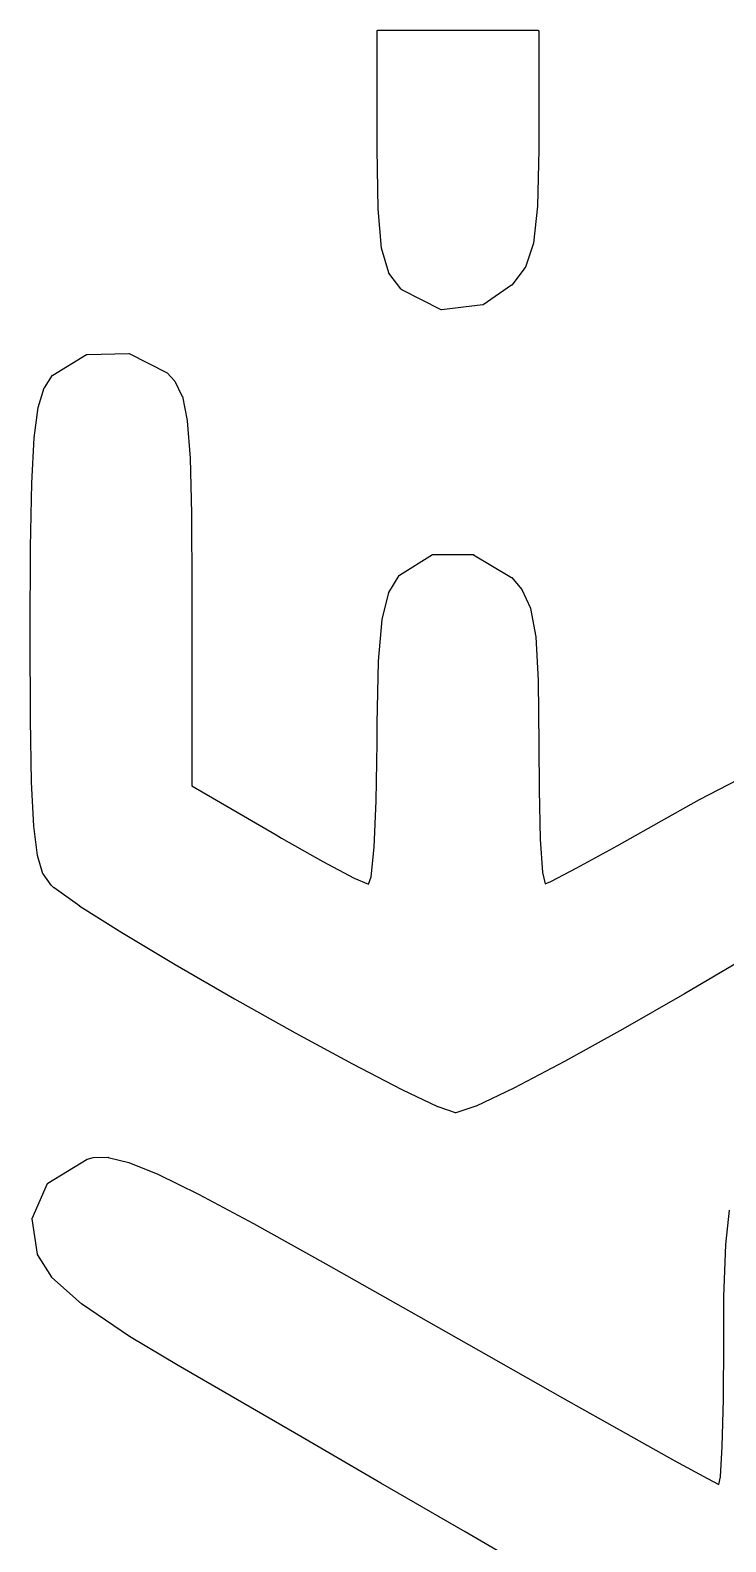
# Model space of a CAD drawing. Extents: x 175 to 215.1, y -115.1 to -74.9.
# Drawn here: x 189.88 to 194.3, y -84.52 to -74.93 of the extents above; entities that cross this region are included whole.
import ezdxf

# ---------------------------------------------------------------- set-up
doc = ezdxf.new("R2010")
doc.units = 0
doc.layers.add('BLACK', color=7, linetype='CONTINUOUS')

msp = doc.modelspace()

# ---------------------------------------------------------------- linework, layer by layer
at = {"layer": 'BLACK', "linetype": 'CONTINUOUS'}
for p, q in [((192.082, -74.9315), (192.083, -74.9312)), ((192.082, -74.932), (192.082, -74.9315)), ((192.082, -74.9321), (192.082, -74.932)), ((192.082, -74.932), (192.082, -74.932)), ((192.082, -74.9324), (192.082, -74.9321)), ((192.082, -74.933), (192.082, -74.9324)), ((192.082, -74.9334), (192.082, -74.933)), ((192.082, -74.933), (192.082, -74.933)), ((192.082, -74.933), (192.082, -74.933)), ((192.082, -74.9339), (192.082, -74.9334)), ((192.082, -75.6829), (192.082, -74.9339)), ((192.083, -74.9302), (192.084, -74.9298)), ((192.083, -74.9304), (192.083, -74.9302)), ((192.083, -74.9305), (192.083, -74.9304)), ((192.083, -74.9304), (192.083, -74.9304)), ((192.083, -74.9308), (192.083, -74.9305)), ((192.083, -74.9312), (192.083, -74.9308)), ((192.083, -74.9312), (192.083, -74.9312)), ((192.083, -74.9312), (192.083, -74.9312)), ((192.084, -74.9296), (192.085, -74.9294)), ((192.084, -74.9298), (192.084, -74.9296)), ((192.084, -74.9298), (192.084, -74.9298)), ((192.084, -74.9298), (192.084, -74.9298)), ((192.085, -74.9292), (192.086, -74.9291)), ((192.085, -74.9294), (192.085, -74.9292)), ((192.085, -74.9294), (192.085, -74.9294)), ((192.085, -74.9294), (192.085, -74.9294)), ((192.086, -74.9291), (192.087, -74.929)), ((192.086, -74.9291), (192.086, -74.9291)), ((192.086, -74.9291), (192.086, -74.9291)), ((192.086, -74.9291), (192.086, -74.9291)), ((192.087, -74.929), (193.103, -74.929)), ((193.103, -74.929), (193.103, -74.9291)), ((193.103, -74.9291), (193.104, -74.9291)), ((193.104, -74.9291), (193.104, -74.9291)), ((193.104, -74.9291), (193.104, -74.9291)), ((193.104, -74.9291), (193.104, -74.9293)), ((193.104, -74.9293), (193.105, -74.9294)), ((193.105, -74.9294), (193.105, -74.9294)), ((193.105, -74.9294), (193.105, -74.9294)), ((193.105, -74.9294), (193.105, -74.9297)), ((193.105, -74.9297), (193.105, -74.9299)), ((193.105, -74.9299), (193.105, -74.9299)), ((193.105, -74.9299), (193.105, -74.9299)), ((193.105, -74.9299), (193.106, -74.9302)), ((193.106, -74.9302), (193.106, -74.9305)), ((193.106, -74.9305), (193.106, -74.9305)), ((193.106, -74.9305), (193.106, -74.9305)), ((193.106, -74.9305), (193.107, -74.9308)), ((193.107, -74.9308), (193.107, -74.9312)), ((193.107, -74.9312), (193.107, -74.9312)), ((193.107, -74.9312), (193.107, -74.9313)), ((193.107, -74.9313), (193.107, -74.9317)), ((193.107, -74.9317), (193.107, -74.9321)), ((193.107, -74.9321), (193.107, -74.9321)), ((193.107, -74.9321), (193.107, -74.9321)), ((193.107, -74.9321), (193.107, -74.9325)), ((193.107, -74.9325), (193.108, -74.933)), ((193.108, -74.933), (193.108, -74.933)), ((193.108, -74.933), (193.108, -74.9331)), ((193.108, -74.9331), (193.108, -74.9334)), ((193.108, -74.9334), (193.108, -74.934)), ((193.108, -74.934), (193.108, -75.6537)), ((193.108, -75.6537), (193.108, -75.6857)), ((192.082, -75.683), (192.082, -75.6829)), ((192.088, -76.0623), (192.082, -75.683)), ((193.108, -75.6857), (193.101, -76.0445)), ((193.108, -75.6857), (193.108, -75.6857)), ((193.108, -75.6857), (193.108, -75.6857)), ((193.108, -75.6857), (193.108, -75.6857)), ((193.1, -76.045), (193.075, -76.2795)), ((193.101, -76.0445), (193.1, -76.0446)), ((193.1, -76.0446), (193.1, -76.0448)), ((193.1, -76.0448), (193.1, -76.045)), ((192.088, -76.0625), (192.088, -76.0623)), ((192.088, -76.0626), (192.088, -76.0625)), ((192.088, -76.0627), (192.088, -76.0626)), ((192.11, -76.3111), (192.088, -76.0627)), ((192.11, -76.3112), (192.11, -76.3111)), ((192.11, -76.3111), (192.11, -76.3111)), ((192.11, -76.3111), (192.11, -76.3111)), ((192.11, -76.3115), (192.11, -76.3112)), ((192.11, -76.312), (192.11, -76.3115)), ((192.111, -76.3121), (192.11, -76.312)), ((192.156, -76.4678), (192.111, -76.3121)), ((193.075, -76.2806), (193.024, -76.4327)), ((193.075, -76.2795), (193.075, -76.2796)), ((193.075, -76.2796), (193.075, -76.2796)), ((193.075, -76.2796), (193.075, -76.2796)), ((193.075, -76.2796), (193.075, -76.2801)), ((193.075, -76.2801), (193.075, -76.2805)), ((193.075, -76.2805), (193.075, -76.2806)), ((193.075, -76.2806), (193.075, -76.2806)), ((192.156, -76.4681), (192.156, -76.4678)), ((192.157, -76.4685), (192.156, -76.4681)), ((192.157, -76.4686), (192.157, -76.4685)), ((192.157, -76.4687), (192.157, -76.4686)), ((192.157, -76.469), (192.157, -76.4687)), ((192.157, -76.4693), (192.157, -76.469)), ((192.157, -76.4694), (192.157, -76.4693)), ((192.233, -76.5704), (192.157, -76.4694)), ((193.023, -76.4342), (192.937, -76.5457)), ((193.024, -76.4328), (193.023, -76.4331)), ((193.023, -76.4331), (193.023, -76.4333)), ((193.023, -76.4333), (193.023, -76.4335)), ((193.023, -76.4335), (193.023, -76.4337)), ((193.023, -76.4337), (193.023, -76.4339)), ((193.023, -76.4339), (193.023, -76.4342)), ((193.024, -76.4327), (193.024, -76.4328)), ((192.233, -76.5707), (192.233, -76.5704)), ((192.233, -76.571), (192.233, -76.5707)), ((192.233, -76.5711), (192.233, -76.571)), ((192.238, -76.5756), (192.233, -76.5711)), ((192.238, -76.5757), (192.238, -76.5756)), ((192.238, -76.5758), (192.238, -76.5757)), ((192.239, -76.576), (192.238, -76.5758)), ((192.239, -76.5761), (192.239, -76.576)), ((192.239, -76.5762), (192.239, -76.5761)), ((192.239, -76.5763), (192.239, -76.5762)), ((192.488, -76.7029), (192.239, -76.5763)), ((192.239, -76.5763), (192.239, -76.5763)), ((192.936, -76.5468), (192.756, -76.671)), ((192.937, -76.5465), (192.936, -76.5466)), ((192.936, -76.5466), (192.936, -76.5468)), ((192.937, -76.5457), (192.937, -76.5458)), ((192.937, -76.5458), (192.937, -76.546)), ((192.937, -76.546), (192.937, -76.5461)), ((192.937, -76.5461), (192.937, -76.5463)), ((192.937, -76.5463), (192.937, -76.5465)), ((192.488, -76.7031), (192.488, -76.7029)), ((192.488, -76.7029), (192.488, -76.7029)), ((192.488, -76.7029), (192.488, -76.7029)), ((192.489, -76.7033), (192.488, -76.7031)), ((192.489, -76.7034), (192.489, -76.7033)), ((192.489, -76.7033), (192.489, -76.7033)), ((192.489, -76.7033), (192.489, -76.7033)), ((192.49, -76.7035), (192.489, -76.7034)), ((192.491, -76.7035), (192.49, -76.7035)), ((192.49, -76.7035), (192.49, -76.7035)), ((192.49, -76.7035), (192.49, -76.7035)), ((192.49, -76.7035), (192.49, -76.7035)), ((192.754, -76.6718), (192.491, -76.7034)), ((192.491, -76.7034), (192.491, -76.7034)), ((192.491, -76.7034), (192.491, -76.7034)), ((192.491, -76.7034), (192.491, -76.7034)), ((192.491, -76.7034), (192.491, -76.7035)), ((192.755, -76.6718), (192.754, -76.6718)), ((192.754, -76.6718), (192.754, -76.6718)), ((192.756, -76.6715), (192.755, -76.6716)), ((192.755, -76.6716), (192.755, -76.6716)), ((192.755, -76.6716), (192.755, -76.6717)), ((192.755, -76.6717), (192.755, -76.6718)), ((192.756, -76.671), (192.756, -76.671)), ((192.756, -76.671), (192.756, -76.6711)), ((192.756, -76.6711), (192.756, -76.6712)), ((192.756, -76.6712), (192.756, -76.6714)), ((192.756, -76.6714), (192.756, -76.6715)), ((190.023, -77.1165), (190.238, -76.987)), ((190.238, -76.9868), (190.239, -76.9867)), ((190.238, -76.9869), (190.238, -76.9868)), ((190.238, -76.987), (190.238, -76.9869)), ((190.239, -76.9865), (190.24, -76.9864)), ((190.239, -76.9866), (190.239, -76.9865)), ((190.239, -76.9865), (190.239, -76.9865)), ((190.239, -76.9867), (190.239, -76.9866)), ((190.24, -76.9863), (190.241, -76.9862)), ((190.24, -76.9864), (190.24, -76.9863)), ((190.24, -76.9863), (190.24, -76.9863)), ((190.24, -76.9863), (190.24, -76.9863)), ((190.241, -76.9862), (190.505, -76.9794)), ((190.505, -76.9794), (190.505, -76.9794)), ((190.505, -76.9794), (190.506, -76.9794)), ((190.506, -76.9794), (190.506, -76.9794)), ((190.506, -76.9794), (190.506, -76.9795)), ((190.506, -76.9795), (190.506, -76.9795)), ((190.506, -76.9795), (190.507, -76.9796)), ((190.507, -76.9796), (190.507, -76.9796)), ((190.507, -76.9796), (190.507, -76.9797)), ((190.507, -76.9797), (190.507, -76.9798)), ((190.507, -76.9798), (190.508, -76.9799)), ((190.508, -76.9799), (190.508, -76.98)), ((190.508, -76.98), (190.749, -77.1017)), ((190.749, -77.1017), (190.749, -77.1017)), ((190.749, -77.1017), (190.749, -77.1019)), ((190.749, -77.1019), (190.749, -77.1021)), ((190.749, -77.1021), (190.75, -77.1022)), ((190.75, -77.1022), (190.75, -77.1022)), ((190.75, -77.1022), (190.75, -77.1025)), ((190.75, -77.1025), (190.75, -77.1028)), ((190.75, -77.1028), (190.797, -77.1546)), ((189.931, -77.3222), (189.969, -77.1988)), ((189.969, -77.1977), (189.97, -77.1975)), ((189.969, -77.1979), (189.969, -77.1977)), ((189.969, -77.1981), (189.969, -77.1979)), ((189.969, -77.1984), (189.969, -77.1981)), ((189.969, -77.1986), (189.969, -77.1984)), ((189.969, -77.1988), (189.969, -77.1986)), ((189.969, -77.1988), (189.969, -77.1988)), ((189.97, -77.1975), (190.021, -77.1181)), ((190.021, -77.1179), (190.022, -77.1176)), ((190.021, -77.118), (190.021, -77.1179)), ((190.021, -77.1181), (190.021, -77.118)), ((190.021, -77.118), (190.021, -77.118)), ((190.022, -77.1169), (190.023, -77.1167)), ((190.022, -77.1171), (190.022, -77.1169)), ((190.022, -77.1172), (190.022, -77.1171)), ((190.022, -77.1173), (190.022, -77.1172)), ((190.022, -77.1176), (190.022, -77.1173)), ((190.023, -77.1166), (190.023, -77.1165)), ((190.023, -77.1167), (190.023, -77.1166)), ((190.797, -77.1546), (190.797, -77.1546)), ((190.797, -77.1546), (190.798, -77.1548)), ((190.798, -77.1548), (190.798, -77.1549)), ((190.798, -77.1549), (190.798, -77.1551)), ((190.798, -77.1551), (190.798, -77.1554)), ((190.798, -77.1554), (190.798, -77.1556)), ((190.798, -77.1556), (190.798, -77.1557)), ((190.798, -77.1557), (190.845, -77.2521)), ((190.845, -77.2521), (190.845, -77.2522)), ((190.845, -77.2522), (190.845, -77.2523)), ((190.845, -77.2523), (190.846, -77.2524)), ((190.846, -77.2524), (190.846, -77.2527)), ((190.846, -77.2527), (190.846, -77.2531)), ((190.846, -77.2531), (190.846, -77.2532)), ((190.846, -77.2532), (190.846, -77.2533)), ((190.846, -77.2533), (190.877, -77.406)), ((189.906, -77.5154), (189.931, -77.323)), ((189.931, -77.3226), (189.931, -77.3222)), ((189.931, -77.3229), (189.931, -77.3226)), ((189.931, -77.323), (189.931, -77.3229)), ((190.877, -77.406), (190.877, -77.4061)), ((190.877, -77.4061), (190.877, -77.4064)), ((190.877, -77.4064), (190.877, -77.4066)), ((190.877, -77.4066), (190.895, -77.6439)), ((189.89, -77.8023), (189.906, -77.5158)), ((189.906, -77.5156), (189.906, -77.5154)), ((189.906, -77.5157), (189.906, -77.5156)), ((189.906, -77.5158), (189.906, -77.5157)), ((190.895, -77.6439), (190.895, -77.644)), ((190.895, -77.644), (190.895, -77.6441)), ((190.895, -77.6441), (190.895, -77.6442)), ((190.895, -77.6442), (190.904, -77.9943)), ((189.882, -78.2081), (189.89, -77.8025)), ((189.89, -77.8024), (189.89, -77.8023)), ((189.89, -77.8025), (189.89, -77.8024)), ((189.89, -77.8024), (189.89, -77.8024)), ((190.904, -77.9943), (190.904, -77.9943)), ((190.904, -77.9943), (190.904, -77.9943)), ((190.904, -77.9943), (190.904, -77.9944)), ((190.904, -77.9944), (190.906, -78.4855)), ((189.88, -78.758), (189.882, -78.2082)), ((189.882, -78.2082), (189.882, -78.2081)), ((189.882, -78.2081), (189.882, -78.2081)), ((192.224, -78.3866), (192.434, -78.2554)), ((192.434, -78.255), (192.435, -78.2549)), ((192.434, -78.2552), (192.434, -78.255)), ((192.434, -78.255), (192.434, -78.255)), ((192.434, -78.255), (192.434, -78.255)), ((192.434, -78.2554), (192.434, -78.2552)), ((192.434, -78.2554), (192.434, -78.2554)), ((192.435, -78.2549), (192.435, -78.2547)), ((192.435, -78.2547), (192.435, -78.2547)), ((192.435, -78.2547), (192.435, -78.2547)), ((192.435, -78.2547), (192.436, -78.2547)), ((192.436, -78.2547), (192.436, -78.2547)), ((192.436, -78.2547), (192.693, -78.2562)), ((192.693, -78.2562), (192.693, -78.2562)), ((192.693, -78.2562), (192.693, -78.2563)), ((192.693, -78.2563), (192.693, -78.2563)), ((192.693, -78.2563), (192.694, -78.2563)), ((192.694, -78.2563), (192.694, -78.2563)), ((192.694, -78.2563), (192.694, -78.2564)), ((192.694, -78.2564), (192.694, -78.2565)), ((192.694, -78.2565), (192.694, -78.2566)), ((192.694, -78.2566), (192.695, -78.2566)), ((192.695, -78.2566), (192.695, -78.2568)), ((192.695, -78.2568), (192.695, -78.2569)), ((192.695, -78.2569), (192.936, -78.401)), ((192.157, -78.4958), (192.223, -78.3882)), ((192.223, -78.3872), (192.224, -78.387)), ((192.223, -78.3873), (192.223, -78.3872)), ((192.223, -78.3874), (192.223, -78.3873)), ((192.223, -78.3877), (192.223, -78.3874)), ((192.223, -78.3879), (192.223, -78.3877)), ((192.223, -78.3881), (192.223, -78.3879)), ((192.223, -78.3882), (192.223, -78.3881)), ((192.223, -78.3882), (192.223, -78.3882)), ((192.224, -78.3867), (192.224, -78.3866)), ((192.224, -78.3868), (192.224, -78.3867)), ((192.224, -78.387), (192.224, -78.3868)), ((192.936, -78.401), (192.936, -78.4011)), ((192.936, -78.4011), (192.936, -78.4013)), ((192.936, -78.4013), (192.936, -78.4014)), ((192.936, -78.4014), (192.937, -78.4016)), ((192.937, -78.4016), (192.937, -78.4017)), ((192.937, -78.4017), (192.937, -78.4019)), ((192.937, -78.4019), (192.937, -78.4021)), ((192.937, -78.4021), (192.999, -78.4754)), ((190.906, -78.4855), (190.906, -79.7219)), ((192.114, -78.6671), (192.156, -78.4972)), ((192.156, -78.4962), (192.157, -78.496)), ((192.156, -78.4964), (192.156, -78.4962)), ((192.156, -78.4967), (192.156, -78.4964)), ((192.156, -78.4969), (192.156, -78.4967)), ((192.156, -78.4971), (192.156, -78.4969)), ((192.156, -78.4972), (192.156, -78.4971)), ((192.157, -78.496), (192.157, -78.4958)), ((192.999, -78.4754), (192.999, -78.4754)), ((192.999, -78.4754), (192.999, -78.4756)), ((192.999, -78.4756), (193, -78.4757)), ((193, -78.4757), (193, -78.4759)), ((193, -78.4759), (193, -78.4762)), ((193, -78.4762), (193, -78.4764)), ((193, -78.4764), (193, -78.4765)), ((193, -78.4765), (193.056, -78.5957)), ((193.056, -78.5957), (193.056, -78.5958)), ((193.056, -78.5958), (193.056, -78.5959)), ((193.056, -78.5959), (193.056, -78.596)), ((193.056, -78.596), (193.056, -78.5963)), ((193.056, -78.5963), (193.056, -78.5967)), ((193.056, -78.5967), (193.056, -78.5968)), ((193.056, -78.5968), (193.056, -78.5969)), ((193.056, -78.5969), (193.089, -78.7767)), ((192.09, -78.933), (192.114, -78.6679)), ((192.114, -78.6675), (192.114, -78.6671)), ((192.114, -78.6678), (192.114, -78.6675)), ((192.114, -78.6679), (192.114, -78.6678)), ((189.88, -78.7587), (189.88, -78.758)), ((189.882, -79.3015), (189.88, -78.7587)), ((193.089, -78.7767), (193.089, -78.7767)), ((193.089, -78.7767), (193.089, -78.777)), ((193.089, -78.777), (193.089, -78.7773)), ((193.089, -78.7773), (193.104, -79.0538)), ((192.082, -79.3265), (192.09, -78.9334)), ((192.09, -78.9332), (192.09, -78.933)), ((192.09, -78.9333), (192.09, -78.9332)), ((192.09, -78.9334), (192.09, -78.9333)), ((193.104, -79.0538), (193.104, -79.0539)), ((193.104, -79.0539), (193.104, -79.054)), ((193.104, -79.054), (193.104, -79.0541)), ((193.104, -79.0541), (193.108, -79.4636)), ((189.882, -79.3016), (189.882, -79.3015)), ((189.889, -79.7), (189.882, -79.3016)), ((192.082, -79.3266), (192.082, -79.3265)), ((192.082, -79.3265), (192.082, -79.3265)), ((192.082, -79.3265), (192.082, -79.3265)), ((192.082, -79.4491), (192.082, -79.3266)), ((192.077, -79.8172), (192.082, -79.4491)), ((192.082, -79.4491), (192.082, -79.4491)), ((193.108, -79.4636), (193.108, -79.4636)), ((193.108, -79.4636), (193.11, -79.748)), ((194.128, -79.8097), (194.435, -79.651)), ((189.889, -79.7001), (189.889, -79.7)), ((189.889, -79.7), (189.889, -79.7)), ((189.889, -79.7002), (189.889, -79.7001)), ((189.903, -79.9792), (189.889, -79.7002)), ((190.906, -79.7219), (191.441, -80.0344)), ((193.11, -79.748), (193.118, -80.0604)), ((192.064, -80.1128), (192.077, -79.8172)), ((193.921, -79.9249), (194.128, -79.8098)), ((194.128, -79.8098), (194.128, -79.8097)), ((194.128, -79.8097), (194.128, -79.8097)), ((194.128, -79.8097), (194.128, -79.8097)), ((189.903, -79.9794), (189.903, -79.9792)), ((189.903, -79.9795), (189.903, -79.9794)), ((189.903, -79.9796), (189.903, -79.9795)), ((189.926, -80.1643), (189.903, -79.9796)), ((193.607, -80.103), (193.921, -79.925)), ((193.921, -79.925), (193.921, -79.9249)), ((193.921, -79.9249), (193.921, -79.9249)), ((191.441, -80.0344), (191.441, -80.0345)), ((191.441, -80.0345), (191.475, -80.0544)), ((191.475, -80.0544), (191.738, -80.2032)), ((193.118, -80.0604), (193.132, -80.2731)), ((189.926, -80.1646), (189.926, -80.1643)), ((189.926, -80.165), (189.926, -80.1646)), ((189.926, -80.1651), (189.926, -80.165)), ((189.961, -80.2804), (189.926, -80.1651)), ((192.044, -80.3008), (192.064, -80.1128)), ((193.35, -80.2441), (193.607, -80.103)), ((191.738, -80.2032), (191.937, -80.3083)), ((193.185, -80.3301), (193.35, -80.2441)), ((189.962, -80.2806), (189.961, -80.2804)), ((189.962, -80.2808), (189.962, -80.2806)), ((189.962, -80.281), (189.962, -80.2808)), ((189.962, -80.2813), (189.962, -80.281)), ((189.962, -80.2815), (189.962, -80.2813)), ((189.962, -80.2817), (189.962, -80.2815)), ((189.962, -80.2818), (189.962, -80.2817)), ((190.012, -80.3526), (189.962, -80.2818)), ((190.012, -80.353), (190.012, -80.3526)), ((190.012, -80.3526), (190.012, -80.3526)), ((190.012, -80.3526), (190.012, -80.3526)), ((190.012, -80.3533), (190.012, -80.353)), ((190.012, -80.3534), (190.012, -80.3533)), ((190.012, -80.3533), (190.012, -80.3533)), ((190.012, -80.3533), (190.012, -80.3533)), ((190.03, -80.3697), (190.012, -80.3534)), ((191.937, -80.3083), (192.028, -80.346)), ((192.028, -80.346), (192.044, -80.3008)), ((193.132, -80.2731), (193.148, -80.3457)), ((193.148, -80.3457), (193.185, -80.3301)), ((190.03, -80.3698), (190.03, -80.3697)), ((190.031, -80.37), (190.03, -80.3698)), ((190.195, -80.4874), (190.031, -80.37)), ((190.031, -80.37), (190.031, -80.37)), ((190.195, -80.4875), (190.195, -80.4874)), ((190.195, -80.4876), (190.195, -80.4875)), ((190.195, -80.4875), (190.195, -80.4875)), ((190.462, -80.6558), (190.195, -80.4876)), ((190.462, -80.6559), (190.462, -80.6558)), ((190.8, -80.8577), (190.462, -80.6559)), ((190.462, -80.6559), (190.462, -80.6559)), ((190.462, -80.6559), (190.462, -80.6559)), ((194.414, -80.8185), (194.034, -81.0431)), ((191.177, -81.0755), (190.8, -80.8577)), ((190.8, -80.8577), (190.8, -80.8577)), ((190.8, -80.8577), (190.8, -80.8577)), ((190.8, -80.8577), (190.8, -80.8577)), ((191.178, -81.0756), (191.177, -81.0755)), ((191.177, -81.0755), (191.177, -81.0755)), ((191.564, -81.292), (191.178, -81.0756)), ((194.034, -81.0431), (193.643, -81.2668)), ((194.034, -81.0431), (194.034, -81.0431)), ((194.034, -81.0431), (194.034, -81.0431)), ((191.564, -81.2921), (191.564, -81.292)), ((191.564, -81.292), (191.564, -81.292)), ((191.929, -81.4898), (191.564, -81.2921)), ((193.642, -81.2668), (193.271, -81.4718)), ((193.643, -81.2668), (193.642, -81.2668)), ((193.642, -81.2668), (193.642, -81.2668)), ((193.642, -81.2668), (193.642, -81.2668)), ((192.241, -81.6514), (191.929, -81.4898)), ((191.929, -81.4898), (191.929, -81.4898)), ((191.929, -81.4898), (191.929, -81.4898)), ((191.929, -81.4898), (191.929, -81.4898)), ((193.271, -81.4718), (192.949, -81.6403)), ((193.271, -81.4718), (193.271, -81.4718)), ((193.271, -81.4718), (193.271, -81.4718)), ((193.271, -81.4718), (193.271, -81.4718)), ((192.241, -81.6515), (192.241, -81.6514)), ((192.241, -81.6514), (192.241, -81.6514)), ((192.241, -81.6514), (192.241, -81.6514)), ((192.468, -81.7594), (192.241, -81.6515)), ((192.949, -81.6404), (192.71, -81.7545)), ((192.949, -81.6403), (192.949, -81.6403)), ((192.949, -81.6403), (192.949, -81.6404)), ((192.949, -81.6404), (192.949, -81.6404)), ((192.469, -81.7595), (192.468, -81.7594)), ((192.469, -81.7596), (192.469, -81.7595)), ((192.469, -81.7597), (192.469, -81.7596)), ((192.579, -81.7967), (192.469, -81.7597)), ((192.579, -81.7968), (192.579, -81.7967)), ((192.579, -81.7969), (192.579, -81.7968)), ((192.579, -81.7968), (192.579, -81.7968)), ((192.58, -81.797), (192.579, -81.7969)), ((192.581, -81.797), (192.58, -81.797)), ((192.58, -81.797), (192.58, -81.797)), ((192.58, -81.797), (192.58, -81.797)), ((192.58, -81.797), (192.58, -81.797)), ((192.582, -81.7968), (192.581, -81.7968)), ((192.581, -81.7968), (192.581, -81.7969)), ((192.581, -81.7969), (192.581, -81.797)), ((192.581, -81.797), (192.581, -81.797)), ((192.581, -81.797), (192.581, -81.797)), ((192.709, -81.7547), (192.582, -81.7967)), ((192.582, -81.7967), (192.582, -81.7968)), ((192.582, -81.7968), (192.582, -81.7968)), ((192.71, -81.7545), (192.709, -81.7545)), ((192.709, -81.7545), (192.709, -81.7546)), ((192.709, -81.7546), (192.709, -81.7547)), ((190.243, -82.0916), (190.279, -82.0818)), ((190.279, -82.0818), (190.279, -82.0817)), ((190.279, -82.0817), (190.28, -82.0817)), ((190.279, -82.0818), (190.279, -82.0818)), ((190.279, -82.0818), (190.279, -82.0818)), ((190.279, -82.0818), (190.279, -82.0818)), ((190.28, -82.0817), (190.373, -82.0798)), ((190.28, -82.0817), (190.28, -82.0817)), ((190.28, -82.0817), (190.28, -82.0817)), ((190.373, -82.0798), (190.374, -82.0798)), ((190.374, -82.0798), (190.374, -82.0798)), ((190.374, -82.0798), (190.374, -82.0798)), ((190.374, -82.0798), (190.374, -82.0799)), ((190.374, -82.0799), (190.374, -82.0799)), ((190.374, -82.0799), (190.375, -82.0799)), ((190.375, -82.0799), (190.375, -82.0799)), ((190.375, -82.0799), (190.505, -82.1121)), ((189.991, -82.2446), (190.242, -82.0922)), ((190.242, -82.092), (190.243, -82.0919)), ((190.242, -82.0921), (190.242, -82.092)), ((190.242, -82.0922), (190.242, -82.0921)), ((190.242, -82.0922), (190.242, -82.0922)), ((190.243, -82.0917), (190.243, -82.0916)), ((190.243, -82.0919), (190.243, -82.0917)), ((190.243, -82.0917), (190.243, -82.0917)), ((190.505, -82.1121), (190.505, -82.1122)), ((190.505, -82.1122), (190.505, -82.1123)), ((190.505, -82.1123), (190.506, -82.1124)), ((190.506, -82.1124), (190.691, -82.1872)), ((189.892, -82.4679), (189.989, -82.2469)), ((189.989, -82.2464), (189.99, -82.246)), ((189.989, -82.2468), (189.989, -82.2464)), ((189.989, -82.2469), (189.989, -82.2468)), ((189.989, -82.2468), (189.989, -82.2468)), ((189.989, -82.2468), (189.989, -82.2468)), ((189.99, -82.2452), (189.991, -82.2449)), ((189.99, -82.2456), (189.99, -82.2452)), ((189.99, -82.2452), (189.99, -82.2452)), ((189.99, -82.2452), (189.99, -82.2452)), ((189.99, -82.2459), (189.99, -82.2456)), ((189.99, -82.246), (189.99, -82.2459)), ((189.99, -82.2459), (189.99, -82.2459)), ((189.991, -82.2449), (189.991, -82.2446)), ((189.991, -82.2446), (189.991, -82.2446)), ((189.991, -82.2446), (189.991, -82.2446)), ((190.691, -82.1872), (190.691, -82.1873)), ((190.691, -82.1873), (190.691, -82.1873)), ((190.691, -82.1873), (190.691, -82.1874)), ((190.691, -82.1874), (190.949, -82.3136)), ((190.949, -82.3136), (190.949, -82.3136)), ((190.949, -82.3136), (190.949, -82.3137)), ((190.949, -82.3137), (190.949, -82.3137)), ((190.949, -82.3137), (191.298, -82.4999)), ((189.892, -82.4683), (189.892, -82.4679)), ((189.892, -82.4687), (189.892, -82.4683)), ((189.892, -82.4688), (189.892, -82.4687)), ((189.892, -82.4687), (189.892, -82.4687)), ((189.892, -82.4692), (189.892, -82.4688)), ((189.892, -82.4696), (189.892, -82.4692)), ((189.892, -82.4697), (189.892, -82.4696)), ((189.892, -82.4698), (189.892, -82.4697)), ((189.892, -82.4702), (189.892, -82.4698)), ((189.892, -82.4706), (189.892, -82.4702)), ((189.892, -82.4707), (189.892, -82.4706)), ((189.927, -82.6949), (189.892, -82.4707)), ((194.295, -82.6324), (194.32, -82.416)), ((191.298, -82.4999), (191.298, -82.4999)), ((191.298, -82.4999), (191.298, -82.4999)), ((191.298, -82.4999), (191.298, -82.4999)), ((191.298, -82.4999), (191.757, -82.7548)), ((194.284, -82.9652), (194.295, -82.6328)), ((194.295, -82.6325), (194.295, -82.6324)), ((194.295, -82.6327), (194.295, -82.6325)), ((194.295, -82.6328), (194.295, -82.6327)), ((189.927, -82.6958), (189.927, -82.6949)), ((189.927, -82.6949), (189.927, -82.6949)), ((189.927, -82.6961), (189.927, -82.6958)), ((189.927, -82.6958), (189.927, -82.6958)), ((189.927, -82.6967), (189.927, -82.6961)), ((189.927, -82.6968), (189.927, -82.6967)), ((190.018, -82.841), (189.927, -82.6968)), ((191.757, -82.7548), (191.757, -82.7548)), ((191.757, -82.7548), (191.757, -82.7548)), ((191.757, -82.7548), (192.344, -83.0869)), ((190.018, -82.8411), (190.018, -82.841)), ((190.018, -82.8413), (190.018, -82.8411)), ((190.018, -82.8415), (190.018, -82.8413)), ((190.018, -82.8417), (190.018, -82.8415)), ((190.018, -82.8418), (190.018, -82.8417)), ((190.018, -82.842), (190.018, -82.8418)), ((190.205, -83.0091), (190.018, -82.842)), ((190.018, -82.842), (190.018, -82.842)), ((190.206, -83.0093), (190.205, -83.0091)), ((190.206, -83.0095), (190.206, -83.0093)), ((190.511, -83.2163), (190.206, -83.0095)), ((190.206, -83.0095), (190.206, -83.0095)), ((194.283, -83.2444), (194.284, -82.9653)), ((194.284, -82.9653), (194.284, -82.9652)), ((194.284, -82.9652), (194.284, -82.9652)), ((194.284, -82.9653), (194.284, -82.9653)), ((192.344, -83.0869), (192.344, -83.087)), ((192.344, -83.087), (192.789, -83.3401)), ((190.511, -83.2164), (190.511, -83.2163)), ((190.511, -83.2165), (190.511, -83.2164)), ((190.511, -83.2164), (190.511, -83.2164)), ((190.82, -83.4014), (190.511, -83.2165)), ((194.28, -83.6158), (194.283, -83.2444)), ((194.283, -83.2444), (194.283, -83.2444)), ((191.155, -83.5958), (190.82, -83.4014)), ((190.82, -83.4014), (190.82, -83.4014)), ((190.82, -83.4014), (190.82, -83.4014)), ((192.789, -83.3401), (192.789, -83.3401)), ((192.789, -83.3401), (192.789, -83.3401)), ((192.789, -83.3401), (193.258, -83.605)), ((191.597, -83.8519), (191.155, -83.5958)), ((191.155, -83.5958), (191.155, -83.5958)), ((191.155, -83.5958), (191.155, -83.5958)), ((193.258, -83.605), (193.659, -83.8303)), ((194.273, -83.915), (194.28, -83.6158)), ((191.597, -83.852), (191.597, -83.8519)), ((192.105, -84.1466), (191.597, -83.852)), ((193.659, -83.8303), (193.972, -84.0051)), ((193.972, -84.0051), (194.179, -84.1181)), ((194.262, -84.1075), (194.273, -83.915)), ((192.106, -84.1467), (192.105, -84.1466)), ((192.105, -84.1466), (192.105, -84.1466)), ((192.641, -84.4569), (192.106, -84.1467)), ((194.179, -84.1181), (194.252, -84.1552)), ((194.252, -84.1552), (194.262, -84.1075)), ((193.147, -84.7499), (192.641, -84.4569)), ((192.641, -84.4569), (192.641, -84.4569))]:
    msp.add_line(p, q, dxfattribs=at)

doc.saveas('drawing.dxf')
